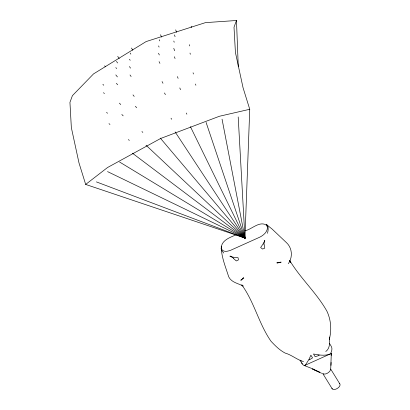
<?xml version="1.0" encoding="UTF-8"?>
<svg xmlns="http://www.w3.org/2000/svg" width="410" height="410" viewBox="0 0 410 410"><rect width="100%" height="100%" fill="white"/><g stroke="black" fill="none" stroke-linecap="round" stroke-linejoin="round"><path stroke-width="0.61" d="M330.752 368.354L331.306 353.154L331.188 355.219L331.3 353.604M330.988 365.371L331.09 362.43M236.478 20.5L234.013 27.214L235.417 52.449L243.063 87.776L249.746 109.28L244.949 238.066L85.675 184.433L78.992 162.929L71.345 127.602L69.941 102.367L72.406 95.653L93.541 73.892L146.139 41.564L205.466 22.627L236.478 20.5L238.271 66.574M303.518 361.558C297.035 359.842 291.72 354.901 285.145 353.066C279.589 350.176 275.238 345.758 271.005 341.243C258.787 323.792 254.333 302.011 241.762 284.853L243.222 286.093C238.22 283.295 231.681 282.669 228.698 276.837C225.618 266.884 221.19 256.742 221.267 246.251M267.556 233.326L268.13 230.056L268.109 227.371L267.494 225.454L266.331 224.434L272.076 229.036L286.544 242.73C291.618 247.404 292.812 255.476 289.521 261.559A15.272 8.574 8.7 0 1 288.25 263.615M309.017 359.355L310.882 355.162L312.548 357.868L309.335 359.867L309.017 359.355L305.537 364.838L304.42 365.582L303.954 365.418A15.544 8.446 -31.6 0 1 301.755 362.917M313.255 369.061L304.42 365.582L330.255 353.953L330.629 353.415A15.544 8.446 -31.6 0 0 331.085 346.04L329.537 343.529M325.776 351.544C330.47 348.126 329.496 342.037 329.558 336.999L329.348 339.295C331.752 329.891 331.06 320.015 326.919 311.195C316.597 292.842 300.581 278.574 289.752 260.555L290.562 262.672L289.896 260.883M85.675 184.433L107.538 167.516L160.623 138.488L219.458 116.25L249.746 109.28M236.329 234.679C230.456 237.375 221.405 240.06 221.241 247.988L222.199 250.003C224.516 252.355 227.873 251.161 230.563 250.315L259.832 237.144C263.666 235.191 267.545 231.886 267.463 227.191L266.505 225.177C259.515 220.565 251.596 229.554 244.939 230.804M330.255 353.953C324.925 356.146 318.954 355.024 313.481 353.994L315.146 356.695L319.129 355.46L318.811 354.947M96.401 181.897L244.949 238.066L238.195 116.947M321.614 373.279L312.702 369.056M242.038 236.749L244.949 238.066L244.796 236.16M312.548 369.056L319.836 372.352L313.076 369.164M107.548 171.605L244.949 238.066L222.051 119.161M243.243 237.175L244.949 238.066L244.693 236.816M243.279 237.129L244.949 238.066L244.544 236.857M243.289 237.093L244.949 238.066L206.092 122.405M119.592 162.027L244.949 238.066L244.442 236.893L244.949 238.066L243.33 237.036L244.949 238.066L244.406 236.908M243.894 237.339L244.949 238.066L190.414 126.664M132.45 153.212L244.949 238.066L244.278 236.98M300.171 360.195L301.314 361.133M108.988 123.641L109.967 124.466M128.361 139.584L129.334 140.41M243.97 237.246L244.949 238.066L175.121 131.907M106.569 112.401L107.517 113.262M146.047 145.227L244.949 238.066L244.16 237.062M121.821 114.472L123.174 115.835M103.51 92.68L104.401 93.598M141.947 131.518L142.839 132.435M244.058 237.149L244.949 238.066L160.3 138.108M119.418 103.146L120.724 104.555M102.879 84.317L103.75 85.254M223.773 253.026L221.902 250.858L221.046 248.547M116.399 83.302L117.624 84.773M135.408 106.272L136.632 107.748M104.652 65.82L105.457 66.815M115.804 74.902L117.398 76.911M133.004 94.889L134.188 96.406M115.83 67.588L116.604 68.608M116.476 61.413L117.603 62.966M130.016 74.968L131.118 76.537M117.731 56.401L119.197 58.497M129.442 66.548L130.518 68.142M129.498 59.224L130.19 60.301M130.17 53.049L130.846 54.135M330.593 368.897L339.782 383.811M171.021 118.198L171.693 119.289M332.233 388.87L322.711 373.423A4.551 2.475 -31.6 0 0 327.549 373.141A4.551 2.475 -31.6 0 0 330.542 368.949M300.099 360.385L302.267 363.901M131.461 48.052L132.773 50.245M164.477 92.957L165.404 94.628M162.078 81.575L162.975 83.271M159.085 61.654L159.926 63.376M158.516 53.233L159.326 54.971M186.324 113.037L186.868 114.195M158.567 45.91L159.095 47.078M179.785 87.924L180.549 89.682M159.244 39.729L159.751 40.903M177.381 76.598L178.119 78.366M160.535 34.732L161.514 37.1M174.363 56.749L175.06 58.538M173.768 48.349L174.665 50.743M173.794 41.041L174.229 42.245M174.44 34.86L175.07 36.674M175.695 29.853L176.5 32.282M195.488 84.024L195.877 85.239M193.069 72.785L193.453 74.005M190.004 53.059L190.368 54.284M189.379 44.695L189.733 45.925M191.147 26.199L191.46 27.439M339.249 383.396A4.551 2.475 -31.6 0 1 337.573 388.275A4.551 2.475 -31.6 0 1 331.957 388.285M264.476 240.608L263.876 244.596L264.204 244.585L264.773 248.163L262.574 249.049L260.637 247.532L262.846 244.309L264.824 240.706L264.476 240.608M277.047 262.595L277.104 263.164L281.019 262.016L281.055 262.385L277.047 262.595M230.107 256.076L230.005 256.373L233.936 257.321L238.066 257.685L238.435 259.909L236.334 260.96L233.428 258.428L233.628 258.208L230.107 256.076M243.314 277.775L241.07 280.378L240.731 280.143L243.832 278.134L243.314 277.775"/></g></svg>
